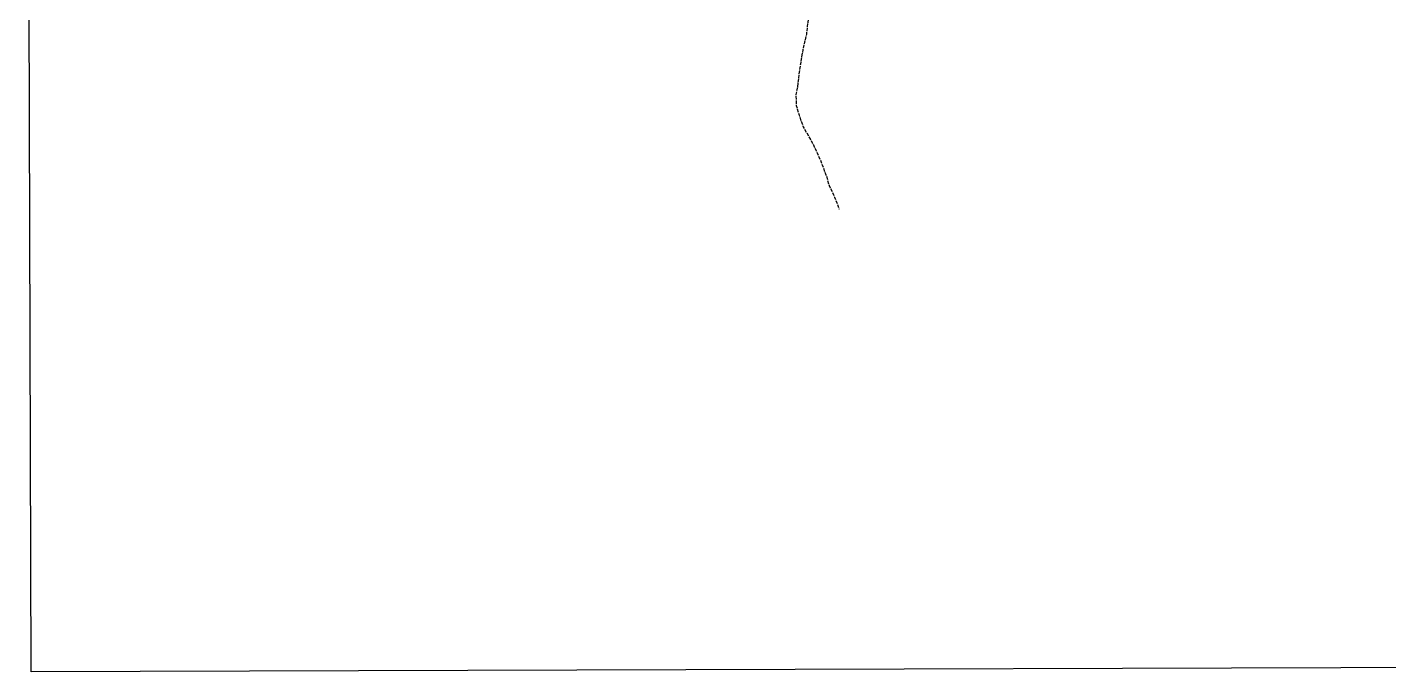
# Model space of a CAD drawing. Header units: millimetres. Extents: x 581621 to 602053, y 1331411 to 1340683.
# Drawn here: x 588436 to 593152, y 1331411 to 1333645 of the extents above; entities that cross this region are included whole.
import ezdxf

# ---------------------------------------------------------------- set-up
doc = ezdxf.new("R2010")
doc.units = ezdxf.units.MM
doc.linetypes.add('ACAD_ISO02W100', pattern=[15, 12, -3])
doc.layers.add('FONDO_MANAGUA', color=8, linetype='ACAD_ISO02W100')
doc.layers.add('Level 16', color=7, linetype='Continuous', lineweight=0)

msp = doc.modelspace()

# ---------------------------------------------------------------- linework, layer by layer
at = {"layer": 'FONDO_MANAGUA', "color": 1, "flags": 128}
msp.add_lwpolyline([(589931.1, 1334647.7), (589984.4, 1334623.7), (590051.5, 1334595.8), (590128.7, 1334564.6), (590207.9, 1334533.6), (590287.7, 1334515.9), (590357.3, 1334497.2), (590417, 1334483.8), (590480.3, 1334467.1), (590559.8, 1334447.6), (590615.2, 1334432.7), (590687.4, 1334419.6), (590748.9, 1334411.6), (590789.8, 1334404.9), (590841.4, 1334395.4), (590888.4, 1334385.1), (590947.6, 1334368.4), (590987.7, 1334355.6), (591026.6, 1334343.3), (591063.4, 1334324.7), (591084.4, 1334306.8), (591105.7, 1334284.1), (591122.7, 1334251.8), (591130.7, 1334215.1), (591129.4, 1334166.5), (591132.8, 1334121.5), (591142.4, 1334071.1), (591149.9, 1334030.4), (591153.1, 1333989.4), (591155.5, 1333939.8), (591152.6, 1333892.5), (591147.2, 1333843.9), (591145.8, 1333790.3), (591144.4, 1333734.3), (591141.4, 1333679.3), (591134.7, 1333621.1), (591122.1, 1333566.4), (591113.8, 1333516.6), (591108.2, 1333480.5), (591104, 1333438.8), (591098.1, 1333412.3), (591099.5, 1333373.6), (591109.1, 1333340), (591123.5, 1333299.6), (591149.1, 1333255.8), (591170.1, 1333214), (591186, 1333177.6), (591202.4, 1333132.8), (591213.5, 1333096.6), (591232, 1333056.4), (591248.1, 1333014.9)], dxfattribs=at)
at = {"layer": 'Level 16', "color": 1, "linetype": 'Continuous', "lineweight": -3}
msp.add_lwpolyline([(588435.7, 1336018.8), (595238.1, 1336039.8), (595252.8, 1331432.1), (588449.4, 1331411.2), (588435.7, 1336018.8)], dxfattribs=at)

doc.saveas('drawing.dxf')
